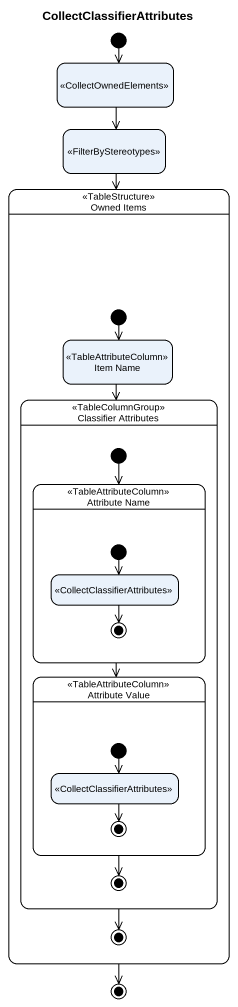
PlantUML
@startuml
title CollectClassifierAttributes
hide empty description
state " " as state1 <<CollectOwnedElements>>
state " " as state2 <<FilterByStereotypes>>
state "Owned Items" as Owned_Items <<TableStructure>> {
  state "Item Name" as Item_Name <<TableAttributeColumn>>
  state "Classifier Attributes" as Classifier_Attributes <<TableColumnGroup>> {
    state "Attribute Name" as Attribute_Name <<TableAttributeColumn>> {
      state " " as state3 <<CollectClassifierAttributes>>
      [*] --> state3
      state3 --> [*]
    }
    state "Attribute Value" as Attribute_Value <<TableAttributeColumn>> {
      state " " as state4 <<CollectClassifierAttributes>>
      state4 --> [*]
      [*] --> state4
    }
    [*] --> Attribute_Name
    Attribute_Value --> [*]
  }
  [*] --> Item_Name
  Classifier_Attributes --> [*]
}
[*] --> state1
state1 --> state2
state2 --> Owned_Items
Item_Name --> Classifier_Attributes
Attribute_Name --> Attribute_Value
Owned_Items --> [*]
@enduml
